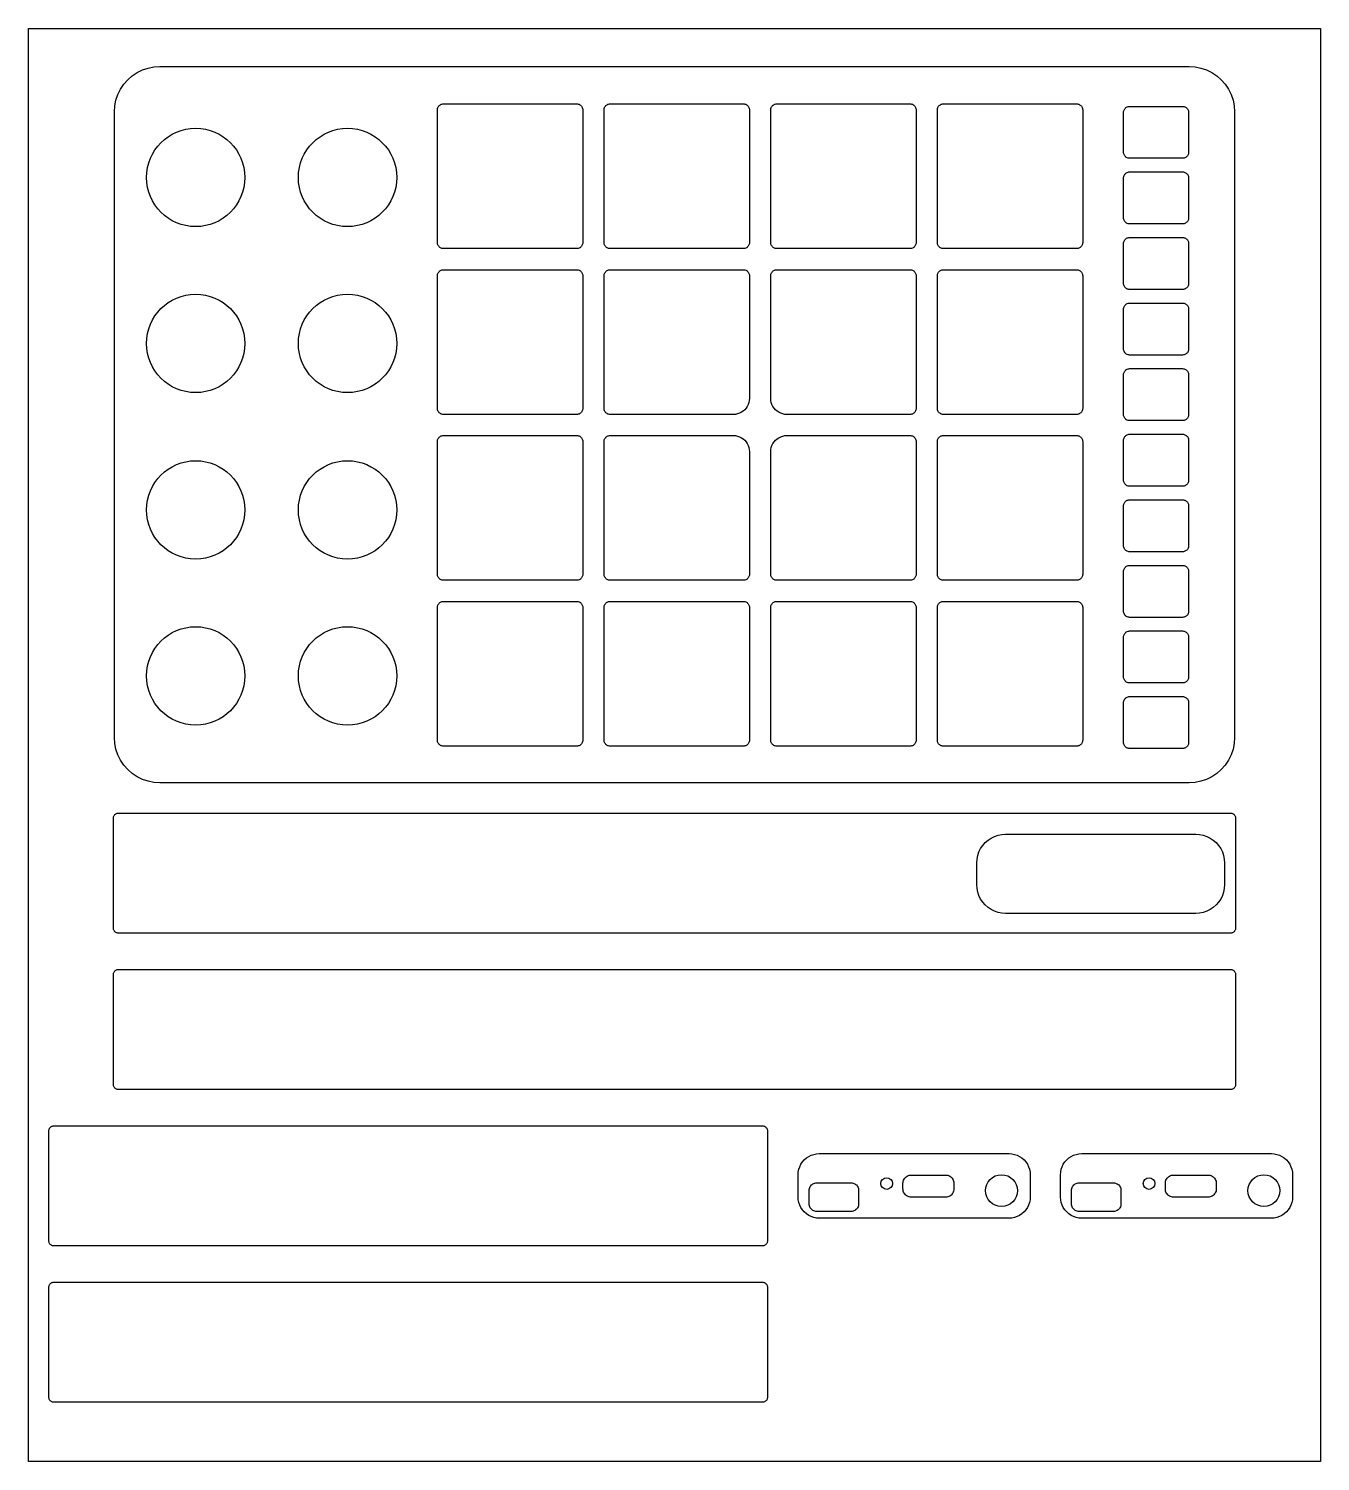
# Model space of a CAD drawing. Header units: millimetres. Extents: x 0 to 256, y 0 to 284.
import ezdxf

# ---------------------------------------------------------------- set-up
doc = ezdxf.new("R2010")
doc.units = ezdxf.units.MM

msp = doc.modelspace()

# ---------------------------------------------------------------- linework, layer by layer
at = {"layer": 'ALIGN_FRAME', "color": 5}
msp.add_lwpolyline([(0, 284), (256, 284), (256, 0), (0, 0)], close=True, dxfattribs=at)
at = {"layer": 'CUT', "color": 1}
for points in [[(17, 267.5), (17.077, 268.6747), (17.3067, 269.8294), (17.6851, 270.9442), (18.2058, 272), (18.8598, 272.9789), (19.636, 273.864), (20.5211, 274.6402), (21.5, 275.2942), (22.5558, 275.8149), (23.6706, 276.1933), (24.8253, 276.423), (26, 276.5), (230, 276.5), (231.1747, 276.423), (232.3294, 276.1933), (233.4442, 275.8149), (234.5, 275.2942), (235.4789, 274.6402), (236.364, 273.864), (237.1402, 272.9789), (237.7942, 272), (238.3149, 270.9442), (238.6933, 269.8294), (238.923, 268.6747), (239, 267.5), (239, 143.5), (238.923, 142.3253), (238.6933, 141.1706), (238.3149, 140.0558), (237.7942, 139), (237.1402, 138.0211), (236.364, 137.136), (235.4789, 136.3598), (234.5, 135.7058), (233.4442, 135.1851), (232.3294, 134.8067), (231.1747, 134.577), (230, 134.5), (26, 134.5), (24.8253, 134.577), (23.6706, 134.8067), (22.5558, 135.1851), (21.5, 135.7058), (20.5211, 136.3598), (19.636, 137.136), (18.8598, 138.0211), (18.2058, 139), (17.6851, 140.0558), (17.3067, 141.1706), (17.077, 142.3253), (17, 143.5)], [(81.02, 267.89), (81.0303, 268.0466), (81.0609, 268.2006), (81.1113, 268.3492), (81.1808, 268.49), (81.268, 268.6205), (81.3715, 268.7385), (81.4895, 268.842), (81.62, 268.9292), (81.7608, 268.9987), (81.9094, 269.0491), (82.0634, 269.0797), (82.22, 269.09), (108.62, 269.09), (108.7766, 269.0797), (108.9306, 269.0491), (109.0792, 268.9987), (109.22, 268.9292), (109.3505, 268.842), (109.4685, 268.7385), (109.572, 268.6205), (109.6592, 268.49), (109.7287, 268.3492), (109.7791, 268.2006), (109.8097, 268.0466), (109.82, 267.89), (109.82, 241.59), (109.8097, 241.4334), (109.7791, 241.2794), (109.7287, 241.1308), (109.6592, 240.99), (109.572, 240.8595), (109.4685, 240.7415), (109.3505, 240.638), (109.22, 240.5508), (109.0792, 240.4813), (108.9306, 240.4309), (108.7766, 240.4003), (108.62, 240.39), (82.22, 240.39), (82.0634, 240.4003), (81.9094, 240.4309), (81.7608, 240.4813), (81.62, 240.5508), (81.4895, 240.638), (81.3715, 240.7415), (81.268, 240.8595), (81.1808, 240.99), (81.1113, 241.1308), (81.0609, 241.2794), (81.0303, 241.4334), (81.02, 241.59)], [(114.05, 267.89), (114.0603, 268.0466), (114.0909, 268.2006), (114.1413, 268.3492), (114.2108, 268.49), (114.298, 268.6205), (114.4015, 268.7385), (114.5195, 268.842), (114.65, 268.9292), (114.7908, 268.9987), (114.9394, 269.0491), (115.0934, 269.0797), (115.25, 269.09), (141.65, 269.09), (141.8066, 269.0797), (141.9606, 269.0491), (142.1092, 268.9987), (142.25, 268.9292), (142.3805, 268.842), (142.4985, 268.7385), (142.602, 268.6205), (142.6892, 268.49), (142.7587, 268.3492), (142.8091, 268.2006), (142.8397, 268.0466), (142.85, 267.89), (142.85, 241.59), (142.8397, 241.4334), (142.8091, 241.2794), (142.7587, 241.1308), (142.6892, 240.99), (142.602, 240.8595), (142.4985, 240.7415), (142.3805, 240.638), (142.25, 240.5508), (142.1092, 240.4813), (141.9606, 240.4309), (141.8066, 240.4003), (141.65, 240.39), (115.25, 240.39), (115.0934, 240.4003), (114.9394, 240.4309), (114.7908, 240.4813), (114.65, 240.5508), (114.5195, 240.638), (114.4015, 240.7415), (114.298, 240.8595), (114.2108, 240.99), (114.1413, 241.1308), (114.0909, 241.2794), (114.0603, 241.4334), (114.05, 241.59)], [(147.08, 267.89), (147.0903, 268.0466), (147.1209, 268.2006), (147.1713, 268.3492), (147.2408, 268.49), (147.328, 268.6205), (147.4315, 268.7385), (147.5495, 268.842), (147.68, 268.9292), (147.8208, 268.9987), (147.9694, 269.0491), (148.1234, 269.0797), (148.28, 269.09), (174.68, 269.09), (174.8366, 269.0797), (174.9906, 269.0491), (175.1392, 268.9987), (175.28, 268.9292), (175.4105, 268.842), (175.5285, 268.7385), (175.632, 268.6205), (175.7192, 268.49), (175.7887, 268.3492), (175.8391, 268.2006), (175.8697, 268.0466), (175.88, 267.89), (175.88, 241.59), (175.8697, 241.4334), (175.8391, 241.2794), (175.7887, 241.1308), (175.7192, 240.99), (175.632, 240.8595), (175.5285, 240.7415), (175.4105, 240.638), (175.28, 240.5508), (175.1392, 240.4813), (174.9906, 240.4309), (174.8366, 240.4003), (174.68, 240.39), (148.28, 240.39), (148.1234, 240.4003), (147.9694, 240.4309), (147.8208, 240.4813), (147.68, 240.5508), (147.5495, 240.638), (147.4315, 240.7415), (147.328, 240.8595), (147.2408, 240.99), (147.1713, 241.1308), (147.1209, 241.2794), (147.0903, 241.4334), (147.08, 241.59)], [(180.1, 267.89), (180.1103, 268.0466), (180.1409, 268.2006), (180.1913, 268.3492), (180.2608, 268.49), (180.348, 268.6205), (180.4515, 268.7385), (180.5695, 268.842), (180.7, 268.9292), (180.8408, 268.9987), (180.9894, 269.0491), (181.1434, 269.0797), (181.3, 269.09), (207.7, 269.09), (207.8566, 269.0797), (208.0106, 269.0491), (208.1592, 268.9987), (208.3, 268.9292), (208.4305, 268.842), (208.5485, 268.7385), (208.652, 268.6205), (208.7392, 268.49), (208.8087, 268.3492), (208.8591, 268.2006), (208.8897, 268.0466), (208.9, 267.89), (208.9, 241.59), (208.8897, 241.4334), (208.8591, 241.2794), (208.8087, 241.1308), (208.7392, 240.99), (208.652, 240.8595), (208.5485, 240.7415), (208.4305, 240.638), (208.3, 240.5508), (208.1592, 240.4813), (208.0106, 240.4309), (207.8566, 240.4003), (207.7, 240.39), (181.3, 240.39), (181.1434, 240.4003), (180.9894, 240.4309), (180.8408, 240.4813), (180.7, 240.5508), (180.5695, 240.638), (180.4515, 240.7415), (180.348, 240.8595), (180.2608, 240.99), (180.1913, 241.1308), (180.1409, 241.2794), (180.1103, 241.4334), (180.1, 241.59)], [(217, 267.4), (217.0103, 267.5566), (217.0409, 267.7106), (217.0913, 267.8592), (217.1608, 268), (217.248, 268.1305), (217.3515, 268.2485), (217.4695, 268.352), (217.6, 268.4392), (217.7408, 268.5087), (217.8894, 268.5591), (218.0434, 268.5897), (218.2, 268.6), (228.7, 268.6), (228.8566, 268.5897), (229.0106, 268.5591), (229.1592, 268.5087), (229.3, 268.4392), (229.4305, 268.352), (229.5485, 268.2485), (229.652, 268.1305), (229.7392, 268), (229.8087, 267.8592), (229.8591, 267.7106), (229.8897, 267.5566), (229.9, 267.4), (229.9, 259.5), (229.8897, 259.3434), (229.8591, 259.1894), (229.8087, 259.0408), (229.7392, 258.9), (229.652, 258.7695), (229.5485, 258.6515), (229.4305, 258.548), (229.3, 258.4608), (229.1592, 258.3913), (229.0106, 258.3409), (228.8566, 258.3103), (228.7, 258.3), (218.2, 258.3), (218.0434, 258.3103), (217.8894, 258.3409), (217.7408, 258.3913), (217.6, 258.4608), (217.4695, 258.548), (217.3515, 258.6515), (217.248, 258.7695), (217.1608, 258.9), (217.0913, 259.0408), (217.0409, 259.1894), (217.0103, 259.3434), (217, 259.5)], [(217, 254.4), (217.0103, 254.5566), (217.0409, 254.7106), (217.0913, 254.8592), (217.1608, 255), (217.248, 255.1305), (217.3515, 255.2485), (217.4695, 255.352), (217.6, 255.4392), (217.7408, 255.5087), (217.8894, 255.5591), (218.0434, 255.5897), (218.2, 255.6), (228.7, 255.6), (228.8566, 255.5897), (229.0106, 255.5591), (229.1592, 255.5087), (229.3, 255.4392), (229.4305, 255.352), (229.5485, 255.2485), (229.652, 255.1305), (229.7392, 255), (229.8087, 254.8592), (229.8591, 254.7106), (229.8897, 254.5566), (229.9, 254.4), (229.9, 246.5), (229.8897, 246.3434), (229.8591, 246.1894), (229.8087, 246.0408), (229.7392, 245.9), (229.652, 245.7695), (229.5485, 245.6515), (229.4305, 245.548), (229.3, 245.4608), (229.1592, 245.3913), (229.0106, 245.3409), (228.8566, 245.3103), (228.7, 245.3), (218.2, 245.3), (218.0434, 245.3103), (217.8894, 245.3409), (217.7408, 245.3913), (217.6, 245.4608), (217.4695, 245.548), (217.3515, 245.6515), (217.248, 245.7695), (217.1608, 245.9), (217.0913, 246.0408), (217.0409, 246.1894), (217.0103, 246.3434), (217, 246.5)], [(217, 241.4), (217.0103, 241.5566), (217.0409, 241.7106), (217.0913, 241.8592), (217.1608, 242), (217.248, 242.1305), (217.3515, 242.2485), (217.4695, 242.352), (217.6, 242.4392), (217.7408, 242.5087), (217.8894, 242.5591), (218.0434, 242.5897), (218.2, 242.6), (228.7, 242.6), (228.8566, 242.5897), (229.0106, 242.5591), (229.1592, 242.5087), (229.3, 242.4392), (229.4305, 242.352), (229.5485, 242.2485), (229.652, 242.1305), (229.7392, 242), (229.8087, 241.8592), (229.8591, 241.7106), (229.8897, 241.5566), (229.9, 241.4), (229.9, 233.5), (229.8897, 233.3434), (229.8591, 233.1894), (229.8087, 233.0408), (229.7392, 232.9), (229.652, 232.7695), (229.5485, 232.6515), (229.4305, 232.548), (229.3, 232.4608), (229.1592, 232.3913), (229.0106, 232.3409), (228.8566, 232.3103), (228.7, 232.3), (218.2, 232.3), (218.0434, 232.3103), (217.8894, 232.3409), (217.7408, 232.3913), (217.6, 232.4608), (217.4695, 232.548), (217.3515, 232.6515), (217.248, 232.7695), (217.1608, 232.9), (217.0913, 233.0408), (217.0409, 233.1894), (217.0103, 233.3434), (217, 233.5)], [(81.02, 235.02), (81.0303, 235.1766), (81.0609, 235.3306), (81.1113, 235.4792), (81.1808, 235.62), (81.268, 235.7505), (81.3715, 235.8685), (81.4895, 235.972), (81.62, 236.0592), (81.7608, 236.1287), (81.9094, 236.1791), (82.0634, 236.2097), (82.22, 236.22), (108.62, 236.22), (108.7766, 236.2097), (108.9306, 236.1791), (109.0792, 236.1287), (109.22, 236.0592), (109.3505, 235.972), (109.4685, 235.8685), (109.572, 235.7505), (109.6592, 235.62), (109.7287, 235.4792), (109.7791, 235.3306), (109.8097, 235.1766), (109.82, 235.02), (109.82, 208.72), (109.8097, 208.5634), (109.7791, 208.4094), (109.7287, 208.2608), (109.6592, 208.12), (109.572, 207.9895), (109.4685, 207.8715), (109.3505, 207.768), (109.22, 207.6808), (109.0792, 207.6113), (108.9306, 207.5609), (108.7766, 207.5303), (108.62, 207.52), (82.22, 207.52), (82.0634, 207.5303), (81.9094, 207.5609), (81.7608, 207.6113), (81.62, 207.6808), (81.4895, 207.768), (81.3715, 207.8715), (81.268, 207.9895), (81.1808, 208.12), (81.1113, 208.2608), (81.0609, 208.4094), (81.0303, 208.5634), (81.02, 208.72)], [(114.05, 235.02), (114.0603, 235.1766), (114.0909, 235.3306), (114.1413, 235.4792), (114.2108, 235.62), (114.298, 235.7505), (114.4015, 235.8685), (114.5195, 235.972), (114.65, 236.0592), (114.7908, 236.1287), (114.9394, 236.1791), (115.0934, 236.2097), (115.25, 236.22), (141.65, 236.22), (141.8066, 236.2097), (141.9606, 236.1791), (142.1092, 236.1287), (142.25, 236.0592), (142.3805, 235.972), (142.4985, 235.8685), (142.602, 235.7505), (142.6892, 235.62), (142.7587, 235.4792), (142.8091, 235.3306), (142.8397, 235.1766), (142.85, 235.02), (142.85, 210.72), (142.8226, 210.3023), (142.741, 209.8918), (142.6064, 209.4954), (142.4213, 209.12), (142.1887, 208.772), (141.9127, 208.4573), (141.598, 208.1813), (141.25, 207.9487), (140.8746, 207.7636), (140.4782, 207.629), (140.0677, 207.5474), (139.65, 207.52), (115.25, 207.52), (115.0934, 207.5303), (114.9394, 207.5609), (114.7908, 207.6113), (114.65, 207.6808), (114.5195, 207.768), (114.4015, 207.8715), (114.298, 207.9895), (114.2108, 208.12), (114.1413, 208.2608), (114.0909, 208.4094), (114.0603, 208.5634), (114.05, 208.72)], [(147.08, 235.02), (147.0903, 235.1766), (147.1209, 235.3306), (147.1713, 235.4792), (147.2408, 235.62), (147.328, 235.7505), (147.4315, 235.8685), (147.5495, 235.972), (147.68, 236.0592), (147.8208, 236.1287), (147.9694, 236.1791), (148.1234, 236.2097), (148.28, 236.22), (174.68, 236.22), (174.8366, 236.2097), (174.9906, 236.1791), (175.1392, 236.1287), (175.28, 236.0592), (175.4105, 235.972), (175.5285, 235.8685), (175.632, 235.7505), (175.7192, 235.62), (175.7887, 235.4792), (175.8391, 235.3306), (175.8697, 235.1766), (175.88, 235.02), (175.88, 208.72), (175.8697, 208.5634), (175.8391, 208.4094), (175.7887, 208.2608), (175.7192, 208.12), (175.632, 207.9895), (175.5285, 207.8715), (175.4105, 207.768), (175.28, 207.6808), (175.1392, 207.6113), (174.9906, 207.5609), (174.8366, 207.5303), (174.68, 207.52), (150.28, 207.52), (149.8623, 207.5474), (149.4518, 207.629), (149.0554, 207.7636), (148.68, 207.9487), (148.332, 208.1813), (148.0173, 208.4573), (147.7413, 208.772), (147.5087, 209.12), (147.3236, 209.4954), (147.189, 209.8918), (147.1074, 210.3023), (147.08, 210.72)], [(180.1, 235.02), (180.1103, 235.1766), (180.1409, 235.3306), (180.1913, 235.4792), (180.2608, 235.62), (180.348, 235.7505), (180.4515, 235.8685), (180.5695, 235.972), (180.7, 236.0592), (180.8408, 236.1287), (180.9894, 236.1791), (181.1434, 236.2097), (181.3, 236.22), (207.7, 236.22), (207.8566, 236.2097), (208.0106, 236.1791), (208.1592, 236.1287), (208.3, 236.0592), (208.4305, 235.972), (208.5485, 235.8685), (208.652, 235.7505), (208.7392, 235.62), (208.8087, 235.4792), (208.8591, 235.3306), (208.8897, 235.1766), (208.9, 235.02), (208.9, 208.72), (208.8897, 208.5634), (208.8591, 208.4094), (208.8087, 208.2608), (208.7392, 208.12), (208.652, 207.9895), (208.5485, 207.8715), (208.4305, 207.768), (208.3, 207.6808), (208.1592, 207.6113), (208.0106, 207.5609), (207.8566, 207.5303), (207.7, 207.52), (181.3, 207.52), (181.1434, 207.5303), (180.9894, 207.5609), (180.8408, 207.6113), (180.7, 207.6808), (180.5695, 207.768), (180.4515, 207.8715), (180.348, 207.9895), (180.2608, 208.12), (180.1913, 208.2608), (180.1409, 208.4094), (180.1103, 208.5634), (180.1, 208.72)], [(217, 228.4), (217.0103, 228.5566), (217.0409, 228.7106), (217.0913, 228.8592), (217.1608, 229), (217.248, 229.1305), (217.3515, 229.2485), (217.4695, 229.352), (217.6, 229.4392), (217.7408, 229.5087), (217.8894, 229.5591), (218.0434, 229.5897), (218.2, 229.6), (228.7, 229.6), (228.8566, 229.5897), (229.0106, 229.5591), (229.1592, 229.5087), (229.3, 229.4392), (229.4305, 229.352), (229.5485, 229.2485), (229.652, 229.1305), (229.7392, 229), (229.8087, 228.8592), (229.8591, 228.7106), (229.8897, 228.5566), (229.9, 228.4), (229.9, 220.5), (229.8897, 220.3434), (229.8591, 220.1894), (229.8087, 220.0408), (229.7392, 219.9), (229.652, 219.7695), (229.5485, 219.6515), (229.4305, 219.548), (229.3, 219.4608), (229.1592, 219.3913), (229.0106, 219.3409), (228.8566, 219.3103), (228.7, 219.3), (218.2, 219.3), (218.0434, 219.3103), (217.8894, 219.3409), (217.7408, 219.3913), (217.6, 219.4608), (217.4695, 219.548), (217.3515, 219.6515), (217.248, 219.7695), (217.1608, 219.9), (217.0913, 220.0408), (217.0409, 220.1894), (217.0103, 220.3434), (217, 220.5)], [(217, 215.4), (217.0103, 215.5566), (217.0409, 215.7106), (217.0913, 215.8592), (217.1608, 216), (217.248, 216.1305), (217.3515, 216.2485), (217.4695, 216.352), (217.6, 216.4392), (217.7408, 216.5087), (217.8894, 216.5591), (218.0434, 216.5897), (218.2, 216.6), (228.7, 216.6), (228.8566, 216.5897), (229.0106, 216.5591), (229.1592, 216.5087), (229.3, 216.4392), (229.4305, 216.352), (229.5485, 216.2485), (229.652, 216.1305), (229.7392, 216), (229.8087, 215.8592), (229.8591, 215.7106), (229.8897, 215.5566), (229.9, 215.4), (229.9, 207.5), (229.8897, 207.3434), (229.8591, 207.1894), (229.8087, 207.0408), (229.7392, 206.9), (229.652, 206.7695), (229.5485, 206.6515), (229.4305, 206.548), (229.3, 206.4608), (229.1592, 206.3913), (229.0106, 206.3409), (228.8566, 206.3103), (228.7, 206.3), (218.2, 206.3), (218.0434, 206.3103), (217.8894, 206.3409), (217.7408, 206.3913), (217.6, 206.4608), (217.4695, 206.548), (217.3515, 206.6515), (217.248, 206.7695), (217.1608, 206.9), (217.0913, 207.0408), (217.0409, 207.1894), (217.0103, 207.3434), (217, 207.5)], [(81.02, 202.15), (81.0303, 202.3066), (81.0609, 202.4606), (81.1113, 202.6092), (81.1808, 202.75), (81.268, 202.8805), (81.3715, 202.9985), (81.4895, 203.102), (81.62, 203.1892), (81.7608, 203.2587), (81.9094, 203.3091), (82.0634, 203.3397), (82.22, 203.35), (108.62, 203.35), (108.7766, 203.3397), (108.9306, 203.3091), (109.0792, 203.2587), (109.22, 203.1892), (109.3505, 203.102), (109.4685, 202.9985), (109.572, 202.8805), (109.6592, 202.75), (109.7287, 202.6092), (109.7791, 202.4606), (109.8097, 202.3066), (109.82, 202.15), (109.82, 175.85), (109.8097, 175.6934), (109.7791, 175.5394), (109.7287, 175.3908), (109.6592, 175.25), (109.572, 175.1195), (109.4685, 175.0015), (109.3505, 174.898), (109.22, 174.8108), (109.0792, 174.7413), (108.9306, 174.6909), (108.7766, 174.6603), (108.62, 174.65), (82.22, 174.65), (82.0634, 174.6603), (81.9094, 174.6909), (81.7608, 174.7413), (81.62, 174.8108), (81.4895, 174.898), (81.3715, 175.0015), (81.268, 175.1195), (81.1808, 175.25), (81.1113, 175.3908), (81.0609, 175.5394), (81.0303, 175.6934), (81.02, 175.85)], [(114.05, 202.15), (114.0603, 202.3066), (114.0909, 202.4606), (114.1413, 202.6092), (114.2108, 202.75), (114.298, 202.8805), (114.4015, 202.9985), (114.5195, 203.102), (114.65, 203.1892), (114.7908, 203.2587), (114.9394, 203.3091), (115.0934, 203.3397), (115.25, 203.35), (139.65, 203.35), (140.0677, 203.3226), (140.4782, 203.241), (140.8746, 203.1064), (141.25, 202.9213), (141.598, 202.6887), (141.9127, 202.4127), (142.1887, 202.098), (142.4213, 201.75), (142.6064, 201.3746), (142.741, 200.9782), (142.8226, 200.5677), (142.85, 200.15), (142.85, 175.85), (142.8397, 175.6934), (142.8091, 175.5394), (142.7587, 175.3908), (142.6892, 175.25), (142.602, 175.1195), (142.4985, 175.0015), (142.3805, 174.898), (142.25, 174.8108), (142.1092, 174.7413), (141.9606, 174.6909), (141.8066, 174.6603), (141.65, 174.65), (115.25, 174.65), (115.0934, 174.6603), (114.9394, 174.6909), (114.7908, 174.7413), (114.65, 174.8108), (114.5195, 174.898), (114.4015, 175.0015), (114.298, 175.1195), (114.2108, 175.25), (114.1413, 175.3908), (114.0909, 175.5394), (114.0603, 175.6934), (114.05, 175.85)], [(147.08, 200.15), (147.1074, 200.5677), (147.189, 200.9782), (147.3236, 201.3746), (147.5087, 201.75), (147.7413, 202.098), (148.0173, 202.4127), (148.332, 202.6887), (148.68, 202.9213), (149.0554, 203.1064), (149.4518, 203.241), (149.8623, 203.3226), (150.28, 203.35), (174.68, 203.35), (174.8366, 203.3397), (174.9906, 203.3091), (175.1392, 203.2587), (175.28, 203.1892), (175.4105, 203.102), (175.5285, 202.9985), (175.632, 202.8805), (175.7192, 202.75), (175.7887, 202.6092), (175.8391, 202.4606), (175.8697, 202.3066), (175.88, 202.15), (175.88, 175.85), (175.8697, 175.6934), (175.8391, 175.5394), (175.7887, 175.3908), (175.7192, 175.25), (175.632, 175.1195), (175.5285, 175.0015), (175.4105, 174.898), (175.28, 174.8108), (175.1392, 174.7413), (174.9906, 174.6909), (174.8366, 174.6603), (174.68, 174.65), (148.28, 174.65), (148.1234, 174.6603), (147.9694, 174.6909), (147.8208, 174.7413), (147.68, 174.8108), (147.5495, 174.898), (147.4315, 175.0015), (147.328, 175.1195), (147.2408, 175.25), (147.1713, 175.3908), (147.1209, 175.5394), (147.0903, 175.6934), (147.08, 175.85)], [(180.1, 202.15), (180.1103, 202.3066), (180.1409, 202.4606), (180.1913, 202.6092), (180.2608, 202.75), (180.348, 202.8805), (180.4515, 202.9985), (180.5695, 203.102), (180.7, 203.1892), (180.8408, 203.2587), (180.9894, 203.3091), (181.1434, 203.3397), (181.3, 203.35), (207.7, 203.35), (207.8566, 203.3397), (208.0106, 203.3091), (208.1592, 203.2587), (208.3, 203.1892), (208.4305, 203.102), (208.5485, 202.9985), (208.652, 202.8805), (208.7392, 202.75), (208.8087, 202.6092), (208.8591, 202.4606), (208.8897, 202.3066), (208.9, 202.15), (208.9, 175.85), (208.8897, 175.6934), (208.8591, 175.5394), (208.8087, 175.3908), (208.7392, 175.25), (208.652, 175.1195), (208.5485, 175.0015), (208.4305, 174.898), (208.3, 174.8108), (208.1592, 174.7413), (208.0106, 174.6909), (207.8566, 174.6603), (207.7, 174.65), (181.3, 174.65), (181.1434, 174.6603), (180.9894, 174.6909), (180.8408, 174.7413), (180.7, 174.8108), (180.5695, 174.898), (180.4515, 175.0015), (180.348, 175.1195), (180.2608, 175.25), (180.1913, 175.3908), (180.1409, 175.5394), (180.1103, 175.6934), (180.1, 175.85)], [(217, 202.4), (217.0103, 202.5566), (217.0409, 202.7106), (217.0913, 202.8592), (217.1608, 203), (217.248, 203.1305), (217.3515, 203.2485), (217.4695, 203.352), (217.6, 203.4392), (217.7408, 203.5087), (217.8894, 203.5591), (218.0434, 203.5897), (218.2, 203.6), (228.7, 203.6), (228.8566, 203.5897), (229.0106, 203.5591), (229.1592, 203.5087), (229.3, 203.4392), (229.4305, 203.352), (229.5485, 203.2485), (229.652, 203.1305), (229.7392, 203), (229.8087, 202.8592), (229.8591, 202.7106), (229.8897, 202.5566), (229.9, 202.4), (229.9, 194.5), (229.8897, 194.3434), (229.8591, 194.1894), (229.8087, 194.0408), (229.7392, 193.9), (229.652, 193.7695), (229.5485, 193.6515), (229.4305, 193.548), (229.3, 193.4608), (229.1592, 193.3913), (229.0106, 193.3409), (228.8566, 193.3103), (228.7, 193.3), (218.2, 193.3), (218.0434, 193.3103), (217.8894, 193.3409), (217.7408, 193.3913), (217.6, 193.4608), (217.4695, 193.548), (217.3515, 193.6515), (217.248, 193.7695), (217.1608, 193.9), (217.0913, 194.0408), (217.0409, 194.1894), (217.0103, 194.3434), (217, 194.5)], [(217, 189.4), (217.0103, 189.5566), (217.0409, 189.7106), (217.0913, 189.8592), (217.1608, 190), (217.248, 190.1305), (217.3515, 190.2485), (217.4695, 190.352), (217.6, 190.4392), (217.7408, 190.5087), (217.8894, 190.5591), (218.0434, 190.5897), (218.2, 190.6), (228.7, 190.6), (228.8566, 190.5897), (229.0106, 190.5591), (229.1592, 190.5087), (229.3, 190.4392), (229.4305, 190.352), (229.5485, 190.2485), (229.652, 190.1305), (229.7392, 190), (229.8087, 189.8592), (229.8591, 189.7106), (229.8897, 189.5566), (229.9, 189.4), (229.9, 181.5), (229.8897, 181.3434), (229.8591, 181.1894), (229.8087, 181.0408), (229.7392, 180.9), (229.652, 180.7695), (229.5485, 180.6515), (229.4305, 180.548), (229.3, 180.4608), (229.1592, 180.3913), (229.0106, 180.3409), (228.8566, 180.3103), (228.7, 180.3), (218.2, 180.3), (218.0434, 180.3103), (217.8894, 180.3409), (217.7408, 180.3913), (217.6, 180.4608), (217.4695, 180.548), (217.3515, 180.6515), (217.248, 180.7695), (217.1608, 180.9), (217.0913, 181.0408), (217.0409, 181.1894), (217.0103, 181.3434), (217, 181.5)], [(217, 176.4), (217.0103, 176.5566), (217.0409, 176.7106), (217.0913, 176.8592), (217.1608, 177), (217.248, 177.1305), (217.3515, 177.2485), (217.4695, 177.352), (217.6, 177.4392), (217.7408, 177.5087), (217.8894, 177.5591), (218.0434, 177.5897), (218.2, 177.6), (228.7, 177.6), (228.8566, 177.5897), (229.0106, 177.5591), (229.1592, 177.5087), (229.3, 177.4392), (229.4305, 177.352), (229.5485, 177.2485), (229.652, 177.1305), (229.7392, 177), (229.8087, 176.8592), (229.8591, 176.7106), (229.8897, 176.5566), (229.9, 176.4), (229.9, 168.5), (229.8897, 168.3434), (229.8591, 168.1894), (229.8087, 168.0408), (229.7392, 167.9), (229.652, 167.7695), (229.5485, 167.6515), (229.4305, 167.548), (229.3, 167.4608), (229.1592, 167.3913), (229.0106, 167.3409), (228.8566, 167.3103), (228.7, 167.3), (218.2, 167.3), (218.0434, 167.3103), (217.8894, 167.3409), (217.7408, 167.3913), (217.6, 167.4608), (217.4695, 167.548), (217.3515, 167.6515), (217.248, 167.7695), (217.1608, 167.9), (217.0913, 168.0408), (217.0409, 168.1894), (217.0103, 168.3434), (217, 168.5)], [(81.02, 169.27), (81.0303, 169.4266), (81.0609, 169.5806), (81.1113, 169.7292), (81.1808, 169.87), (81.268, 170.0005), (81.3715, 170.1185), (81.4895, 170.222), (81.62, 170.3092), (81.7608, 170.3787), (81.9094, 170.4291), (82.0634, 170.4597), (82.22, 170.47), (108.62, 170.47), (108.7766, 170.4597), (108.9306, 170.4291), (109.0792, 170.3787), (109.22, 170.3092), (109.3505, 170.222), (109.4685, 170.1185), (109.572, 170.0005), (109.6592, 169.87), (109.7287, 169.7292), (109.7791, 169.5806), (109.8097, 169.4266), (109.82, 169.27), (109.82, 142.97), (109.8097, 142.8134), (109.7791, 142.6594), (109.7287, 142.5108), (109.6592, 142.37), (109.572, 142.2395), (109.4685, 142.1215), (109.3505, 142.018), (109.22, 141.9308), (109.0792, 141.8613), (108.9306, 141.8109), (108.7766, 141.7803), (108.62, 141.77), (82.22, 141.77), (82.0634, 141.7803), (81.9094, 141.8109), (81.7608, 141.8613), (81.62, 141.9308), (81.4895, 142.018), (81.3715, 142.1215), (81.268, 142.2395), (81.1808, 142.37), (81.1113, 142.5108), (81.0609, 142.6594), (81.0303, 142.8134), (81.02, 142.97)], [(114.05, 169.27), (114.0603, 169.4266), (114.0909, 169.5806), (114.1413, 169.7292), (114.2108, 169.87), (114.298, 170.0005), (114.4015, 170.1185), (114.5195, 170.222), (114.65, 170.3092), (114.7908, 170.3787), (114.9394, 170.4291), (115.0934, 170.4597), (115.25, 170.47), (141.65, 170.47), (141.8066, 170.4597), (141.9606, 170.4291), (142.1092, 170.3787), (142.25, 170.3092), (142.3805, 170.222), (142.4985, 170.1185), (142.602, 170.0005), (142.6892, 169.87), (142.7587, 169.7292), (142.8091, 169.5806), (142.8397, 169.4266), (142.85, 169.27), (142.85, 142.97), (142.8397, 142.8134), (142.8091, 142.6594), (142.7587, 142.5108), (142.6892, 142.37), (142.602, 142.2395), (142.4985, 142.1215), (142.3805, 142.018), (142.25, 141.9308), (142.1092, 141.8613), (141.9606, 141.8109), (141.8066, 141.7803), (141.65, 141.77), (115.25, 141.77), (115.0934, 141.7803), (114.9394, 141.8109), (114.7908, 141.8613), (114.65, 141.9308), (114.5195, 142.018), (114.4015, 142.1215), (114.298, 142.2395), (114.2108, 142.37), (114.1413, 142.5108), (114.0909, 142.6594), (114.0603, 142.8134), (114.05, 142.97)], [(147.08, 169.27), (147.0903, 169.4266), (147.1209, 169.5806), (147.1713, 169.7292), (147.2408, 169.87), (147.328, 170.0005), (147.4315, 170.1185), (147.5495, 170.222), (147.68, 170.3092), (147.8208, 170.3787), (147.9694, 170.4291), (148.1234, 170.4597), (148.28, 170.47), (174.68, 170.47), (174.8366, 170.4597), (174.9906, 170.4291), (175.1392, 170.3787), (175.28, 170.3092), (175.4105, 170.222), (175.5285, 170.1185), (175.632, 170.0005), (175.7192, 169.87), (175.7887, 169.7292), (175.8391, 169.5806), (175.8697, 169.4266), (175.88, 169.27), (175.88, 142.97), (175.8697, 142.8134), (175.8391, 142.6594), (175.7887, 142.5108), (175.7192, 142.37), (175.632, 142.2395), (175.5285, 142.1215), (175.4105, 142.018), (175.28, 141.9308), (175.1392, 141.8613), (174.9906, 141.8109), (174.8366, 141.7803), (174.68, 141.77), (148.28, 141.77), (148.1234, 141.7803), (147.9694, 141.8109), (147.8208, 141.8613), (147.68, 141.9308), (147.5495, 142.018), (147.4315, 142.1215), (147.328, 142.2395), (147.2408, 142.37), (147.1713, 142.5108), (147.1209, 142.6594), (147.0903, 142.8134), (147.08, 142.97)], [(180.1, 169.27), (180.1103, 169.4266), (180.1409, 169.5806), (180.1913, 169.7292), (180.2608, 169.87), (180.348, 170.0005), (180.4515, 170.1185), (180.5695, 170.222), (180.7, 170.3092), (180.8408, 170.3787), (180.9894, 170.4291), (181.1434, 170.4597), (181.3, 170.47), (207.7, 170.47), (207.8566, 170.4597), (208.0106, 170.4291), (208.1592, 170.3787), (208.3, 170.3092), (208.4305, 170.222), (208.5485, 170.1185), (208.652, 170.0005), (208.7392, 169.87), (208.8087, 169.7292), (208.8591, 169.5806), (208.8897, 169.4266), (208.9, 169.27), (208.9, 142.97), (208.8897, 142.8134), (208.8591, 142.6594), (208.8087, 142.5108), (208.7392, 142.37), (208.652, 142.2395), (208.5485, 142.1215), (208.4305, 142.018), (208.3, 141.9308), (208.1592, 141.8613), (208.0106, 141.8109), (207.8566, 141.7803), (207.7, 141.77), (181.3, 141.77), (181.1434, 141.7803), (180.9894, 141.8109), (180.8408, 141.8613), (180.7, 141.9308), (180.5695, 142.018), (180.4515, 142.1215), (180.348, 142.2395), (180.2608, 142.37), (180.1913, 142.5108), (180.1409, 142.6594), (180.1103, 142.8134), (180.1, 142.97)], [(217, 163.4), (217.0103, 163.5566), (217.0409, 163.7106), (217.0913, 163.8592), (217.1608, 164), (217.248, 164.1305), (217.3515, 164.2485), (217.4695, 164.352), (217.6, 164.4392), (217.7408, 164.5087), (217.8894, 164.5591), (218.0434, 164.5897), (218.2, 164.6), (228.7, 164.6), (228.8566, 164.5897), (229.0106, 164.5591), (229.1592, 164.5087), (229.3, 164.4392), (229.4305, 164.352), (229.5485, 164.2485), (229.652, 164.1305), (229.7392, 164), (229.8087, 163.8592), (229.8591, 163.7106), (229.8897, 163.5566), (229.9, 163.4), (229.9, 155.5), (229.8897, 155.3434), (229.8591, 155.1894), (229.8087, 155.0408), (229.7392, 154.9), (229.652, 154.7695), (229.5485, 154.6515), (229.4305, 154.548), (229.3, 154.4608), (229.1592, 154.3913), (229.0106, 154.3409), (228.8566, 154.3103), (228.7, 154.3), (218.2, 154.3), (218.0434, 154.3103), (217.8894, 154.3409), (217.7408, 154.3913), (217.6, 154.4608), (217.4695, 154.548), (217.3515, 154.6515), (217.248, 154.7695), (217.1608, 154.9), (217.0913, 155.0408), (217.0409, 155.1894), (217.0103, 155.3434), (217, 155.5)], [(217, 150.4), (217.0103, 150.5566), (217.0409, 150.7106), (217.0913, 150.8592), (217.1608, 151), (217.248, 151.1305), (217.3515, 151.2485), (217.4695, 151.352), (217.6, 151.4392), (217.7408, 151.5087), (217.8894, 151.5591), (218.0434, 151.5897), (218.2, 151.6), (228.7, 151.6), (228.8566, 151.5897), (229.0106, 151.5591), (229.1592, 151.5087), (229.3, 151.4392), (229.4305, 151.352), (229.5485, 151.2485), (229.652, 151.1305), (229.7392, 151), (229.8087, 150.8592), (229.8591, 150.7106), (229.8897, 150.5566), (229.9, 150.4), (229.9, 142.5), (229.8897, 142.3434), (229.8591, 142.1894), (229.8087, 142.0408), (229.7392, 141.9), (229.652, 141.7695), (229.5485, 141.6515), (229.4305, 141.548), (229.3, 141.4608), (229.1592, 141.3913), (229.0106, 141.3409), (228.8566, 141.3103), (228.7, 141.3), (218.2, 141.3), (218.0434, 141.3103), (217.8894, 141.3409), (217.7408, 141.3913), (217.6, 141.4608), (217.4695, 141.548), (217.3515, 141.6515), (217.248, 141.7695), (217.1608, 141.9), (217.0913, 142.0408), (217.0409, 142.1894), (217.0103, 142.3434), (217, 142.5)], [(16.7877, 127.5), (16.7962, 127.6305), (16.8217, 127.7588), (16.8638, 127.8827), (16.9216, 128), (16.9943, 128.1088), (17.0805, 128.2071), (17.1789, 128.2934), (17.2877, 128.366), (17.405, 128.4239), (17.5288, 128.4659), (17.6571, 128.4914), (17.7877, 128.5), (238.2123, 128.5), (238.3429, 128.4914), (238.4712, 128.4659), (238.595, 128.4239), (238.7123, 128.366), (238.8211, 128.2934), (238.9195, 128.2071), (239.0057, 128.1088), (239.0784, 128), (239.1362, 127.8827), (239.1783, 127.7588), (239.2038, 127.6305), (239.2123, 127.5), (239.2123, 105.7), (239.2038, 105.5695), (239.1783, 105.4412), (239.1362, 105.3173), (239.0784, 105.2), (239.0057, 105.0912), (238.9195, 104.9929), (238.8211, 104.9066), (238.7123, 104.834), (238.595, 104.7761), (238.4712, 104.7341), (238.3429, 104.7086), (238.2123, 104.7), (17.7877, 104.7), (17.6571, 104.7086), (17.5288, 104.7341), (17.405, 104.7761), (17.2877, 104.834), (17.1789, 104.9066), (17.0805, 104.9929), (16.9943, 105.0912), (16.9216, 105.2), (16.8638, 105.3173), (16.8217, 105.4412), (16.7962, 105.5695), (16.7877, 105.7)], [(187.9123, 118.615), (187.9611, 119.359), (188.1066, 120.0903), (188.3462, 120.7963), (188.676, 121.465), (189.0902, 122.0849), (189.5818, 122.6455), (190.1424, 123.1371), (190.7623, 123.5513), (191.431, 123.8811), (192.1371, 124.1208), (192.8683, 124.2662), (193.6123, 124.315), (231.3123, 124.315), (232.0563, 124.2662), (232.7876, 124.1208), (233.4936, 123.8811), (234.1623, 123.5513), (234.7823, 123.1371), (235.3429, 122.6455), (235.8345, 122.0849), (236.2487, 121.465), (236.5785, 120.7963), (236.8181, 120.0903), (236.9636, 119.359), (237.0123, 118.615), (237.0123, 114.315), (236.9636, 113.571), (236.8181, 112.8397), (236.5785, 112.1337), (236.2487, 111.465), (235.8345, 110.8451), (235.3429, 110.2845), (234.7823, 109.7929), (234.1623, 109.3787), (233.4936, 109.0489), (232.7876, 108.8092), (232.0563, 108.6638), (231.3123, 108.615), (193.6123, 108.615), (192.8683, 108.6638), (192.1371, 108.8092), (191.431, 109.0489), (190.7623, 109.3787), (190.1424, 109.7929), (189.5818, 110.2845), (189.0902, 110.8451), (188.676, 111.465), (188.3462, 112.1337), (188.1066, 112.8397), (187.9611, 113.571), (187.9123, 114.315)], [(16.7877, 96.5), (16.7962, 96.6305), (16.8217, 96.7588), (16.8638, 96.8827), (16.9216, 97), (16.9943, 97.1088), (17.0805, 97.2071), (17.1789, 97.2934), (17.2877, 97.366), (17.405, 97.4239), (17.5288, 97.4659), (17.6571, 97.4914), (17.7877, 97.5), (238.2123, 97.5), (238.3429, 97.4914), (238.4712, 97.4659), (238.595, 97.4239), (238.7123, 97.366), (238.8211, 97.2934), (238.9195, 97.2071), (239.0057, 97.1088), (239.0784, 97), (239.1362, 96.8827), (239.1783, 96.7588), (239.2038, 96.6305), (239.2123, 96.5), (239.2123, 74.7), (239.2038, 74.5695), (239.1783, 74.4412), (239.1362, 74.3173), (239.0784, 74.2), (239.0057, 74.0912), (238.9195, 73.9929), (238.8211, 73.9066), (238.7123, 73.834), (238.595, 73.7761), (238.4712, 73.7341), (238.3429, 73.7086), (238.2123, 73.7), (17.7877, 73.7), (17.6571, 73.7086), (17.5288, 73.7341), (17.405, 73.7761), (17.2877, 73.834), (17.1789, 73.9066), (17.0805, 73.9929), (16.9943, 74.0912), (16.9216, 74.2), (16.8638, 74.3173), (16.8217, 74.4412), (16.7962, 74.5695), (16.7877, 74.7)], [(4, 65.5), (4.0086, 65.6305), (4.0341, 65.7588), (4.0761, 65.8827), (4.134, 66), (4.2066, 66.1088), (4.2929, 66.2071), (4.3912, 66.2934), (4.5, 66.366), (4.6173, 66.4239), (4.7412, 66.4659), (4.8695, 66.4914), (5, 66.5), (145.4247, 66.5), (145.5552, 66.4914), (145.6835, 66.4659), (145.8074, 66.4239), (145.9247, 66.366), (146.0335, 66.2934), (146.1318, 66.2071), (146.218, 66.1088), (146.2907, 66), (146.3486, 65.8827), (146.3906, 65.7588), (146.4161, 65.6305), (146.4247, 65.5), (146.4247, 43.7), (146.4161, 43.5695), (146.3906, 43.4412), (146.3486, 43.3173), (146.2907, 43.2), (146.218, 43.0912), (146.1318, 42.9929), (146.0335, 42.9066), (145.9247, 42.834), (145.8074, 42.7761), (145.6835, 42.7341), (145.5552, 42.7086), (145.4247, 42.7), (5, 42.7), (4.8695, 42.7086), (4.7412, 42.7341), (4.6173, 42.7761), (4.5, 42.834), (4.3912, 42.9066), (4.2929, 42.9929), (4.2066, 43.0912), (4.134, 43.2), (4.0761, 43.3173), (4.0341, 43.4412), (4.0086, 43.5695), (4, 43.7)], [(152.5, 56.8), (152.5359, 57.3482), (152.6431, 57.887), (152.8197, 58.4073), (153.0627, 58.9), (153.3679, 59.3568), (153.7302, 59.7698), (154.1432, 60.1321), (154.6, 60.4373), (155.0927, 60.6803), (155.613, 60.8569), (156.1518, 60.9641), (156.7, 61), (194.3, 61), (194.8482, 60.9641), (195.387, 60.8569), (195.9073, 60.6803), (196.4, 60.4373), (196.8568, 60.1321), (197.2698, 59.7698), (197.6321, 59.3568), (197.9373, 58.9), (198.1803, 58.4073), (198.3569, 57.887), (198.4641, 57.3482), (198.5, 56.8), (198.5, 52.4), (198.4641, 51.8518), (198.3569, 51.313), (198.1803, 50.7927), (197.9373, 50.3), (197.6321, 49.8432), (197.2698, 49.4302), (196.8568, 49.0679), (196.4, 48.7627), (195.9073, 48.5197), (195.387, 48.3431), (194.8482, 48.2359), (194.3, 48.2), (156.7, 48.2), (156.1518, 48.2359), (155.613, 48.3431), (155.0927, 48.5197), (154.6, 48.7627), (154.1432, 49.0679), (153.7302, 49.4302), (153.3679, 49.8432), (153.0627, 50.3), (152.8197, 50.7927), (152.6431, 51.313), (152.5359, 51.8518), (152.5, 52.4)], [(204.5, 56.8), (204.5359, 57.3482), (204.6431, 57.887), (204.8197, 58.4073), (205.0627, 58.9), (205.3679, 59.3568), (205.7302, 59.7698), (206.1432, 60.1321), (206.6, 60.4373), (207.0927, 60.6803), (207.613, 60.8569), (208.1518, 60.9641), (208.7, 61), (246.3, 61), (246.8482, 60.9641), (247.387, 60.8569), (247.9073, 60.6803), (248.4, 60.4373), (248.8568, 60.1321), (249.2698, 59.7698), (249.6321, 59.3568), (249.9373, 58.9), (250.1803, 58.4073), (250.3569, 57.887), (250.4641, 57.3482), (250.5, 56.8), (250.5, 52.4), (250.4641, 51.8518), (250.3569, 51.313), (250.1803, 50.7927), (249.9373, 50.3), (249.6321, 49.8432), (249.2698, 49.4302), (248.8568, 49.0679), (248.4, 48.7627), (247.9073, 48.5197), (247.387, 48.3431), (246.8482, 48.2359), (246.3, 48.2), (208.7, 48.2), (208.1518, 48.2359), (207.613, 48.3431), (207.0927, 48.5197), (206.6, 48.7627), (206.1432, 49.0679), (205.7302, 49.4302), (205.3679, 49.8432), (205.0627, 50.3), (204.8197, 50.7927), (204.6431, 51.313), (204.5359, 51.8518), (204.5, 52.4)], [(154.69, 53.72), (154.7028, 53.9158), (154.7411, 54.1082), (154.8042, 54.294), (154.891, 54.47), (155, 54.6331), (155.1293, 54.7807), (155.2769, 54.91), (155.44, 55.019), (155.616, 55.1058), (155.8018, 55.1689), (155.9942, 55.2072), (156.19, 55.22), (162.99, 55.22), (163.1858, 55.2072), (163.3782, 55.1689), (163.564, 55.1058), (163.74, 55.019), (163.9031, 54.91), (164.0507, 54.7807), (164.18, 54.6331), (164.289, 54.47), (164.3758, 54.294), (164.4389, 54.1082), (164.4772, 53.9158), (164.49, 53.72), (164.49, 51.02), (164.4772, 50.8242), (164.4389, 50.6318), (164.3758, 50.446), (164.289, 50.27), (164.18, 50.1069), (164.0507, 49.9593), (163.9031, 49.83), (163.74, 49.721), (163.564, 49.6342), (163.3782, 49.5711), (163.1858, 49.5328), (162.99, 49.52), (156.19, 49.52), (155.9942, 49.5328), (155.8018, 49.5711), (155.616, 49.6342), (155.44, 49.721), (155.2769, 49.83), (155.1293, 49.9593), (155, 50.1069), (154.891, 50.27), (154.8042, 50.446), (154.7411, 50.6318), (154.7028, 50.8242), (154.69, 51.02)], [(173.28, 55.11), (173.2941, 55.3254), (173.3362, 55.5371), (173.4056, 55.7414), (173.5011, 55.935), (173.621, 56.1145), (173.7633, 56.2767), (173.9255, 56.419), (174.105, 56.5389), (174.2986, 56.6344), (174.5029, 56.7038), (174.7146, 56.7459), (174.93, 56.76), (181.73, 56.76), (181.9454, 56.7459), (182.1571, 56.7038), (182.3614, 56.6344), (182.555, 56.5389), (182.7345, 56.419), (182.8967, 56.2767), (183.039, 56.1145), (183.1589, 55.935), (183.2544, 55.7414), (183.3238, 55.5371), (183.3659, 55.3254), (183.38, 55.11), (183.38, 54.01), (183.3659, 53.7946), (183.3238, 53.5829), (183.2544, 53.3786), (183.1589, 53.185), (183.039, 53.0055), (182.8967, 52.8433), (182.7345, 52.701), (182.555, 52.5811), (182.3614, 52.4856), (182.1571, 52.4162), (181.9454, 52.3741), (181.73, 52.36), (174.93, 52.36), (174.7146, 52.3741), (174.5029, 52.4162), (174.2986, 52.4856), (174.105, 52.5811), (173.9255, 52.701), (173.7633, 52.8433), (173.621, 53.0055), (173.5011, 53.185), (173.4056, 53.3786), (173.3362, 53.5829), (173.2941, 53.7946), (173.28, 54.01)], [(206.69, 53.72), (206.7028, 53.9158), (206.7411, 54.1082), (206.8042, 54.294), (206.891, 54.47), (207, 54.6331), (207.1293, 54.7807), (207.2769, 54.91), (207.44, 55.019), (207.616, 55.1058), (207.8018, 55.1689), (207.9942, 55.2072), (208.19, 55.22), (214.99, 55.22), (215.1858, 55.2072), (215.3782, 55.1689), (215.564, 55.1058), (215.74, 55.019), (215.9031, 54.91), (216.0507, 54.7807), (216.18, 54.6331), (216.289, 54.47), (216.3758, 54.294), (216.4389, 54.1082), (216.4772, 53.9158), (216.49, 53.72), (216.49, 51.02), (216.4772, 50.8242), (216.4389, 50.6318), (216.3758, 50.446), (216.289, 50.27), (216.18, 50.1069), (216.0507, 49.9593), (215.9031, 49.83), (215.74, 49.721), (215.564, 49.6342), (215.3782, 49.5711), (215.1858, 49.5328), (214.99, 49.52), (208.19, 49.52), (207.9942, 49.5328), (207.8018, 49.5711), (207.616, 49.6342), (207.44, 49.721), (207.2769, 49.83), (207.1293, 49.9593), (207, 50.1069), (206.891, 50.27), (206.8042, 50.446), (206.7411, 50.6318), (206.7028, 50.8242), (206.69, 51.02)], [(225.28, 55.11), (225.2941, 55.3254), (225.3362, 55.5371), (225.4056, 55.7414), (225.5011, 55.935), (225.621, 56.1145), (225.7633, 56.2767), (225.9255, 56.419), (226.105, 56.5389), (226.2986, 56.6344), (226.5029, 56.7038), (226.7146, 56.7459), (226.93, 56.76), (233.73, 56.76), (233.9454, 56.7459), (234.1571, 56.7038), (234.3614, 56.6344), (234.555, 56.5389), (234.7345, 56.419), (234.8967, 56.2767), (235.039, 56.1145), (235.1589, 55.935), (235.2544, 55.7414), (235.3238, 55.5371), (235.3659, 55.3254), (235.38, 55.11), (235.38, 54.01), (235.3659, 53.7946), (235.3238, 53.5829), (235.2544, 53.3786), (235.1589, 53.185), (235.039, 53.0055), (234.8967, 52.8433), (234.7345, 52.701), (234.555, 52.5811), (234.3614, 52.4856), (234.1571, 52.4162), (233.9454, 52.3741), (233.73, 52.36), (226.93, 52.36), (226.7146, 52.3741), (226.5029, 52.4162), (226.2986, 52.4856), (226.105, 52.5811), (225.9255, 52.701), (225.7633, 52.8433), (225.621, 53.0055), (225.5011, 53.185), (225.4056, 53.3786), (225.3362, 53.5829), (225.2941, 53.7946), (225.28, 54.01)], [(4, 34.5), (4.0086, 34.6305), (4.0341, 34.7588), (4.0761, 34.8827), (4.134, 35), (4.2066, 35.1088), (4.2929, 35.2071), (4.3912, 35.2934), (4.5, 35.366), (4.6173, 35.4239), (4.7412, 35.4659), (4.8695, 35.4914), (5, 35.5), (145.4247, 35.5), (145.5552, 35.4914), (145.6835, 35.4659), (145.8074, 35.4239), (145.9247, 35.366), (146.0335, 35.2934), (146.1318, 35.2071), (146.218, 35.1088), (146.2907, 35), (146.3486, 34.8827), (146.3906, 34.7588), (146.4161, 34.6305), (146.4247, 34.5), (146.4247, 12.7), (146.4161, 12.5695), (146.3906, 12.4412), (146.3486, 12.3173), (146.2907, 12.2), (146.218, 12.0912), (146.1318, 11.9929), (146.0335, 11.9066), (145.9247, 11.834), (145.8074, 11.7761), (145.6835, 11.7341), (145.5552, 11.7086), (145.4247, 11.7), (5, 11.7), (4.8695, 11.7086), (4.7412, 11.7341), (4.6173, 11.7761), (4.5, 11.834), (4.3912, 11.9066), (4.2929, 11.9929), (4.2066, 12.0912), (4.134, 12.2), (4.0761, 12.3173), (4.0341, 12.4412), (4.0086, 12.5695), (4, 12.7)]]:
    msp.add_lwpolyline(points, close=True, dxfattribs=at)
for centre, radius in [((33.1, 254.5), 9.75), ((63.2, 254.5), 9.75), ((33.1, 221.6), 9.75), ((63.2, 221.6), 9.75), ((33.1, 188.6), 9.75), ((63.2, 188.6), 9.75), ((33.1, 155.7), 9.75), ((63.2, 155.7), 9.75), ((192.81, 53.67), 3.15), ((244.81, 53.67), 3.15), ((170.05, 55.07), 1.15), ((222.05, 55.07), 1.15)]:
    msp.add_circle(centre, radius, dxfattribs=at)

doc.saveas('drawing.dxf')
